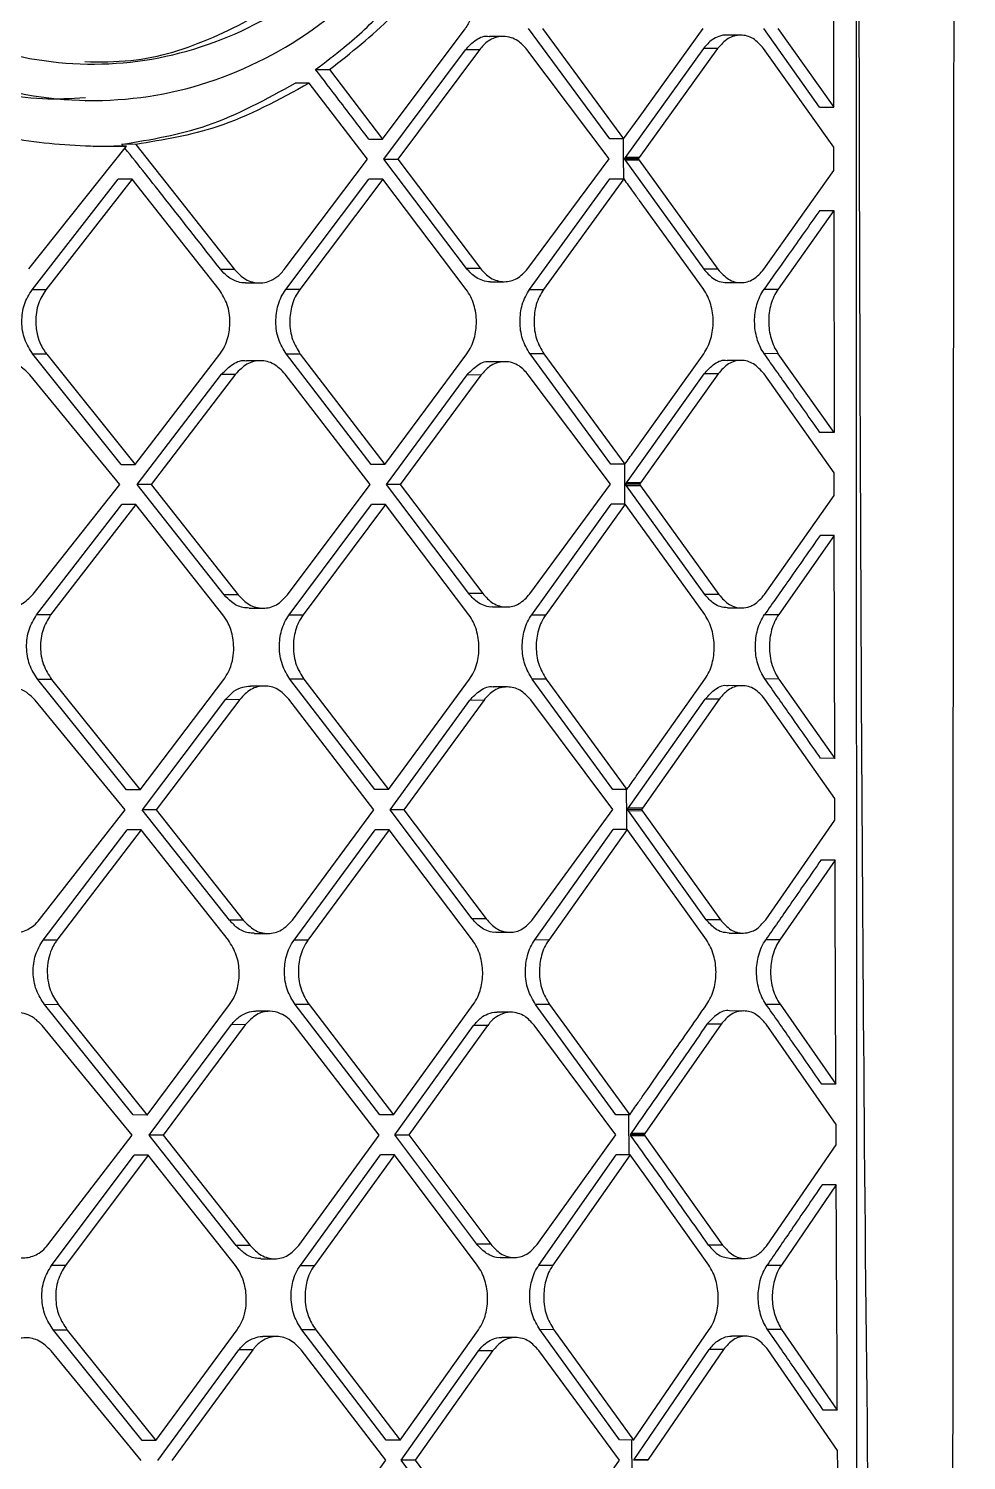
# Model space of a CAD drawing. Extents: x 526 to 610, y 679 to 808.
# Drawn here: x 538.277 to 539.306, y 743.391 to 744.962 of the extents above; entities that cross this region are included whole.
import ezdxf

# ---------------------------------------------------------------- set-up
doc = ezdxf.new("R2010")
doc.units = 0
doc.header["$MEASUREMENT"] = 0
doc.layers.add('1', color=4, linetype='Continuous')

# ---------------------------------------------------------------- blocks, each defined once
blk = doc.blocks.new('JETSETTER LX')
at = {"layer": '1', "color": 3, "linetype": 'Continuous', "lineweight": 25}
for p, q in [((13.0579, 48.656), (13.0583, 45.747)), ((13.0333, 47.9987), (13.0333, 48.2419)), ((12.5385, 47.9635), (12.629, 48.0847)), ((12.6709, 48.0762), (12.6556, 48.0762)), ((12.7876, 47.9637), (12.6987, 48.0848)), ((12.714, 48.0848), (12.8029, 47.9637)), ((12.8198, 47.9871), (12.8901, 48.0849)), ((12.9313, 48.0775), (12.9159, 48.0776)), ((13.0179, 47.9987), (12.9567, 48.085)), ((12.9721, 48.0849), (13.0333, 47.9987)), ((12.54, 47.9416), (12.6293, 48.0616)), ((12.6446, 48.0615), (12.5553, 47.9415)), ((12.6446, 48.0615), (12.6293, 48.0616)), ((12.787, 47.9417), (12.6968, 48.0619)), ((12.8905, 48.0629), (12.8046, 47.9432)), ((12.9059, 48.0629), (12.8199, 47.9432)), ((12.9059, 48.0629), (12.8905, 48.0629)), ((13.0334, 47.9546), (12.9564, 48.0629)), ((12.4649, 48.0399), (12.4802, 48.0398)), ((12.4802, 48.0398), (12.5385, 47.9635)), ((12.458, 48.0249), (12.4427, 48.025)), ((12.522, 47.9415), (12.458, 48.0249)), ((12.2123, 48.0056), (12.2281, 48.0059)), ((13.0179, 47.9987), (13.0333, 47.9987)), ((12.8029, 47.9637), (12.8198, 47.9871)), ((12.5233, 47.9635), (12.5385, 47.9635)), ((12.8029, 47.9637), (12.7876, 47.9637)), ((12.1503, 47.821), (12.2577, 47.9558)), ((12.2425, 47.9559), (12.2577, 47.9558)), ((12.2542, 47.9558), (12.2526, 47.9578)), ((12.2679, 47.9577), (12.2526, 47.9578)), ((12.2679, 47.9577), (12.3761, 47.8203)), ((13.0334, 47.9291), (13.0334, 47.9546)), ((12.4305, 47.8203), (12.522, 47.9415)), ((12.6304, 47.8216), (12.54, 47.9416)), ((12.54, 47.9416), (12.5553, 47.9415)), ((12.5553, 47.9415), (12.6457, 47.8216)), ((12.6977, 47.8213), (12.787, 47.9417)), ((12.8046, 47.9432), (12.8035, 47.9417)), ((12.8035, 47.9417), (12.8046, 47.9403)), ((12.8189, 47.9417), (12.8036, 47.9417)), ((12.8199, 47.9432), (12.8046, 47.9432)), ((12.8046, 47.9403), (12.8909, 47.8206)), ((12.82, 47.9402), (12.8046, 47.9403)), ((12.8199, 47.9432), (12.8189, 47.9417)), ((12.8189, 47.9417), (12.82, 47.9402)), ((12.82, 47.9402), (12.9063, 47.8206)), ((12.9567, 47.8206), (13.0334, 47.9291)), ((12.154, 47.7982), (12.2485, 47.9194)), ((12.2637, 47.9194), (12.1692, 47.7982)), ((12.2637, 47.9194), (12.2485, 47.9194)), ((12.3593, 47.7983), (12.2637, 47.9194)), ((12.4323, 47.7983), (12.5235, 47.9195)), ((12.5388, 47.9195), (12.4476, 47.7983)), ((12.5388, 47.9195), (12.5235, 47.9195)), ((12.6303, 47.7984), (12.5388, 47.9195)), ((12.6998, 47.7985), (12.7877, 47.9197)), ((12.803, 47.9197), (12.7151, 47.7985)), ((12.7877, 47.9197), (12.803, 47.9197)), ((12.8201, 47.8962), (12.8906, 47.7986)), ((13.0334, 47.8851), (12.9723, 47.7987)), ((13.018, 47.8852), (13.0334, 47.8851)), ((13.0334, 47.8851), (13.0337, 47.6413)), ((12.3761, 47.8203), (12.3609, 47.8203)), ((12.6457, 47.8216), (12.6304, 47.8216)), ((12.9063, 47.8206), (12.8909, 47.8206)), ((12.3881, 47.8057), (12.4034, 47.8056)), ((12.6566, 47.807), (12.6719, 47.807)), ((12.9161, 47.806), (12.9314, 47.806)), ((12.1692, 47.7982), (12.154, 47.7982)), ((12.4476, 47.7983), (12.4323, 47.7983)), ((12.6998, 47.7985), (12.7151, 47.7985)), ((12.9569, 47.7987), (12.9723, 47.7987)), ((12.2518, 47.6064), (12.1548, 47.7275)), ((12.17, 47.7275), (12.1548, 47.7275)), ((12.17, 47.7275), (12.2671, 47.6063)), ((12.2671, 47.6063), (12.36, 47.7275)), ((12.5259, 47.6065), (12.4329, 47.7276)), ((12.4482, 47.7276), (12.4329, 47.7276)), ((12.4482, 47.7276), (12.5411, 47.6065)), ((12.5411, 47.6065), (12.6308, 47.7277)), ((12.7889, 47.6067), (12.7002, 47.7278)), ((12.7155, 47.7277), (12.7002, 47.7278)), ((12.7155, 47.7277), (12.8042, 47.6067)), ((12.8212, 47.6303), (12.8908, 47.7279)), ((12.9724, 47.7279), (12.957, 47.728)), ((13.0337, 47.6413), (12.9724, 47.7279)), ((12.4045, 47.7202), (12.3892, 47.7202)), ((12.6726, 47.7192), (12.6573, 47.7192)), ((12.9318, 47.7205), (12.9164, 47.7206)), ((12.2502, 47.5843), (12.1516, 47.7046)), ((12.2693, 47.5844), (12.3619, 47.7056)), ((12.3772, 47.7055), (12.2846, 47.5844)), ((12.3619, 47.7056), (12.3772, 47.7055)), ((12.5248, 47.5845), (12.4315, 47.7056)), ((12.5426, 47.5845), (12.6311, 47.7046)), ((12.6464, 47.7045), (12.5579, 47.5845)), ((12.6464, 47.7045), (12.6311, 47.7046)), ((12.7885, 47.5847), (12.6983, 47.7049)), ((12.8061, 47.5864), (12.8912, 47.7059)), ((12.9065, 47.7059), (12.8214, 47.5864)), ((12.9065, 47.7059), (12.8912, 47.7059)), ((13.0337, 47.5973), (12.9569, 47.7059)), ((13.0337, 47.6413), (13.0183, 47.6414)), ((12.2518, 47.6064), (12.2671, 47.6063)), ((12.5411, 47.6065), (12.5259, 47.6065)), ((12.8042, 47.6067), (12.7889, 47.6067)), ((12.1552, 47.464), (12.2502, 47.5843)), ((12.3648, 47.4633), (12.2693, 47.5844)), ((12.2846, 47.5844), (12.2694, 47.5844)), ((12.2846, 47.5844), (12.3801, 47.4632)), ((12.4342, 47.4633), (12.5248, 47.5845)), ((12.633, 47.4646), (12.5426, 47.5845)), ((12.5579, 47.5845), (12.5426, 47.5845)), ((12.5579, 47.5845), (12.6483, 47.4646)), ((12.7, 47.4643), (12.7885, 47.5847)), ((12.8049, 47.5847), (12.8061, 47.5864)), ((12.8061, 47.583), (12.8049, 47.5847)), ((12.8202, 47.5847), (12.8049, 47.5847)), ((12.8214, 47.5864), (12.8061, 47.5864)), ((12.892, 47.4636), (12.8061, 47.583)), ((12.8214, 47.583), (12.8061, 47.583)), ((12.8214, 47.5864), (12.8202, 47.5847)), ((12.8202, 47.5847), (12.8214, 47.583)), ((12.8214, 47.583), (12.9073, 47.4636)), ((13.0338, 47.5725), (13.0337, 47.5973)), ((12.9574, 47.4636), (13.0338, 47.5725)), ((12.159, 47.4412), (12.2524, 47.5624)), ((12.2677, 47.5623), (12.1742, 47.4412)), ((12.2677, 47.5623), (12.2524, 47.5624)), ((12.3634, 47.4412), (12.2677, 47.5623)), ((12.436, 47.4413), (12.5263, 47.5625)), ((12.5416, 47.5625), (12.4513, 47.4413)), ((12.5416, 47.5625), (12.5263, 47.5625)), ((12.6331, 47.4414), (12.5416, 47.5625)), ((12.7021, 47.4415), (12.7891, 47.5627)), ((12.8045, 47.5627), (12.7174, 47.4415)), ((12.8045, 47.5627), (12.7891, 47.5627)), ((12.8216, 47.539), (12.8045, 47.5627)), ((12.8918, 47.4416), (12.8216, 47.539)), ((13.0339, 47.5285), (12.973, 47.4417)), ((13.0339, 47.5285), (13.0185, 47.5286)), ((13.0344, 47.2838), (13.0339, 47.5285)), ((12.3801, 47.4632), (12.3648, 47.4633)), ((12.6483, 47.4646), (12.633, 47.4646)), ((12.9073, 47.4636), (12.892, 47.4636)), ((12.1742, 47.4412), (12.159, 47.4412)), ((12.392, 47.4487), (12.4073, 47.4486)), ((12.436, 47.4413), (12.4513, 47.4413)), ((12.659, 47.45), (12.6743, 47.45)), ((12.7021, 47.4415), (12.7174, 47.4415)), ((12.917, 47.449), (12.9324, 47.449)), ((12.9576, 47.4417), (12.973, 47.4417)), ((12.2574, 47.2494), (12.1602, 47.3705)), ((12.1754, 47.3704), (12.1602, 47.3705)), ((12.1754, 47.3704), (12.2727, 47.2493)), ((12.2727, 47.2493), (12.3645, 47.3705)), ((12.4088, 47.3632), (12.3935, 47.3632)), ((12.5299, 47.2495), (12.4369, 47.3706)), ((12.4522, 47.3706), (12.4369, 47.3706)), ((12.4522, 47.3706), (12.5451, 47.2495)), ((12.5451, 47.2495), (12.6338, 47.3707)), ((12.7911, 47.2497), (12.7026, 47.3708)), ((12.7179, 47.3707), (12.7026, 47.3708)), ((12.7179, 47.3707), (12.8065, 47.2497)), ((12.8232, 47.2734), (12.8921, 47.3709)), ((12.9329, 47.3635), (12.9175, 47.3636)), ((12.9732, 47.3709), (12.9578, 47.371)), ((12.9732, 47.3709), (13.0345, 47.2838)), ((12.256, 47.2273), (12.1573, 47.3476)), ((12.275, 47.2274), (12.3664, 47.3486)), ((12.3817, 47.3485), (12.2902, 47.2273)), ((12.3664, 47.3486), (12.3817, 47.3485)), ((12.529, 47.2275), (12.4358, 47.3486)), ((12.5466, 47.2275), (12.6341, 47.3476)), ((12.6494, 47.3475), (12.5619, 47.2275)), ((12.6494, 47.3475), (12.6341, 47.3476)), ((12.6754, 47.3622), (12.6601, 47.3622)), ((12.7909, 47.2276), (12.701, 47.3479)), ((12.8082, 47.2294), (12.8924, 47.3489)), ((12.9078, 47.3489), (12.8235, 47.2293)), ((12.9078, 47.3489), (12.8924, 47.3489)), ((13.0346, 47.2397), (12.9578, 47.3489)), ((13.0344, 47.2838), (13.019, 47.2839)), ((12.2727, 47.2493), (12.2574, 47.2494)), ((12.5451, 47.2495), (12.5299, 47.2495)), ((12.8065, 47.2497), (12.7911, 47.2497)), ((13.0347, 47.216), (13.0346, 47.2397)), ((12.1622, 47.1069), (12.256, 47.2273)), ((12.3705, 47.1063), (12.2749, 47.2274)), ((12.2902, 47.2273), (12.275, 47.2274)), ((12.2902, 47.2273), (12.3857, 47.1062)), ((12.4396, 47.1063), (12.529, 47.2275)), ((12.6368, 47.1076), (12.5466, 47.2275)), ((12.5619, 47.2275), (12.5466, 47.2275)), ((12.5619, 47.2275), (12.6521, 47.1076)), ((12.7034, 47.1073), (12.7909, 47.2276)), ((12.807, 47.2277), (12.8082, 47.2294)), ((12.8082, 47.2261), (12.807, 47.2277)), ((12.8224, 47.2277), (12.807, 47.2277)), ((12.8235, 47.2293), (12.8082, 47.2294)), ((12.8936, 47.1066), (12.8082, 47.2261)), ((12.8235, 47.226), (12.8082, 47.2261)), ((12.8235, 47.2293), (12.8224, 47.2277)), ((12.8224, 47.2277), (12.8235, 47.226)), ((12.8235, 47.226), (12.909, 47.1066)), ((12.4413, 47.0843), (12.5304, 47.2055)), ((12.5457, 47.2055), (12.4566, 47.0843)), ((12.5457, 47.2055), (12.5304, 47.2055)), ((12.6371, 47.0844), (12.5457, 47.2055)), ((12.7054, 47.0845), (12.7914, 47.2057)), ((12.8068, 47.2057), (12.7207, 47.0844)), ((12.8068, 47.2057), (12.7914, 47.2057)), ((12.8238, 47.182), (12.8068, 47.2057)), ((12.9587, 47.1066), (13.0347, 47.216)), ((12.166, 47.0842), (12.2583, 47.2054)), ((12.2735, 47.2053), (12.1813, 47.0841)), ((12.2735, 47.2053), (12.2583, 47.2054)), ((12.3693, 47.0842), (12.2735, 47.2053)), ((12.8937, 47.0846), (12.8238, 47.182)), ((13.0348, 47.1721), (12.9742, 47.0846)), ((13.0348, 47.1721), (13.0193, 47.1721)), ((12.3857, 47.1062), (12.3705, 47.1063)), ((12.6521, 47.1076), (12.6368, 47.1076)), ((12.909, 47.1066), (12.8936, 47.1066)), ((12.1813, 47.0841), (12.166, 47.0842)), ((12.3975, 47.0917), (12.4129, 47.0916)), ((12.4566, 47.0843), (12.4413, 47.0843)), ((12.6627, 47.093), (12.678, 47.0929)), ((12.7207, 47.0844), (12.7054, 47.0845)), ((12.9185, 47.092), (12.9339, 47.092)), ((12.9742, 47.0846), (12.9588, 47.0847)), ((12.265, 46.8924), (12.1677, 47.0135)), ((12.1829, 47.0134), (12.1677, 47.0135)), ((12.1829, 47.0134), (12.2802, 46.8923)), ((12.2802, 46.8923), (12.3707, 47.0135)), ((12.4147, 47.0062), (12.3995, 47.0062)), ((12.5353, 46.8925), (12.4426, 47.0136)), ((12.4578, 47.0136), (12.4426, 47.0136)), ((12.4578, 47.0136), (12.5506, 46.8925)), ((12.5506, 46.8925), (12.638, 47.0137)), ((12.6793, 47.0052), (12.664, 47.0052)), ((12.7942, 46.8927), (12.7062, 47.0138)), ((12.7215, 47.0137), (12.7062, 47.0138)), ((12.7215, 47.0137), (12.8096, 46.8926)), ((12.9346, 47.0065), (12.9191, 47.0066)), ((12.959, 47.014), (12.9745, 47.0139)), ((12.9745, 47.0139), (13.0357, 46.9262)), ((12.2638, 46.8703), (12.165, 46.9906)), ((12.2825, 46.8704), (12.3727, 46.9916)), ((12.3879, 46.9915), (12.2978, 46.8703)), ((12.3879, 46.9915), (12.3727, 46.9916)), ((12.5347, 46.8704), (12.4416, 46.9915)), ((12.552, 46.8705), (12.6383, 46.9906)), ((12.6536, 46.9905), (12.5673, 46.8705)), ((12.6536, 46.9905), (12.6383, 46.9906)), ((12.7942, 46.8706), (12.7048, 46.9909)), ((12.9097, 46.9919), (12.8263, 46.872)), ((12.9097, 46.9919), (12.8943, 46.9919)), ((13.0359, 46.8821), (12.9592, 46.9919)), ((13.0357, 46.9262), (13.0202, 46.9262)), ((12.2802, 46.8923), (12.265, 46.8924)), ((12.5506, 46.8925), (12.5353, 46.8925)), ((12.8096, 46.8926), (12.7942, 46.8927)), ((13.036, 46.8597), (13.0359, 46.8821)), ((12.1714, 46.7499), (12.2638, 46.8703)), ((12.378, 46.7493), (12.2825, 46.8704)), ((12.2978, 46.8703), (12.2825, 46.8704)), ((12.2978, 46.8703), (12.3932, 46.7492)), ((12.4466, 46.7492), (12.5347, 46.8704)), ((12.6418, 46.7506), (12.552, 46.8705)), ((12.552, 46.8705), (12.5673, 46.8705)), ((12.5673, 46.8705), (12.6572, 46.7505)), ((12.708, 46.7502), (12.7942, 46.8706)), ((12.8109, 46.872), (12.81, 46.8707)), ((12.81, 46.8707), (12.8109, 46.8694)), ((12.8254, 46.8707), (12.81, 46.8707)), ((12.8263, 46.872), (12.8109, 46.872)), ((12.8263, 46.8694), (12.8109, 46.8694)), ((12.8263, 46.872), (12.8254, 46.8707)), ((12.8254, 46.8707), (12.8263, 46.8694)), ((12.8263, 46.8694), (12.9114, 46.7496)), ((12.1752, 46.7271), (12.2661, 46.8483)), ((12.2813, 46.8483), (12.1905, 46.7271)), ((12.2813, 46.8483), (12.2661, 46.8483)), ((12.3771, 46.7272), (12.2813, 46.8483)), ((12.4483, 46.7273), (12.5361, 46.8485)), ((12.5514, 46.8485), (12.4636, 46.7272)), ((12.5514, 46.8485), (12.5361, 46.8485)), ((12.6424, 46.7274), (12.5514, 46.8485)), ((12.7098, 46.7275), (12.7946, 46.8487)), ((12.81, 46.8486), (12.7252, 46.7274)), ((12.81, 46.8486), (12.7946, 46.8487)), ((12.8267, 46.8254), (12.81, 46.8486)), ((12.9605, 46.7496), (13.036, 46.8597)), ((12.8963, 46.7276), (12.8267, 46.8254)), ((13.0361, 46.8158), (12.9759, 46.7276)), ((13.0361, 46.8158), (13.0207, 46.8158)), ((12.6572, 46.7505), (12.6418, 46.7506)), ((12.3932, 46.7492), (12.3779, 46.7493)), ((12.4048, 46.7346), (12.4202, 46.7346)), ((12.6675, 46.736), (12.6829, 46.7359)), ((12.9114, 46.7496), (12.896, 46.7496)), ((12.9206, 46.735), (12.936, 46.735)), ((12.1905, 46.7271), (12.1752, 46.7272)), ((12.4483, 46.7273), (12.4636, 46.7272)), ((12.7099, 46.7275), (12.7252, 46.7274)), ((12.9604, 46.7277), (12.9759, 46.7276)), ((12.2746, 46.5353), (12.1773, 46.6564)), ((12.1925, 46.6564), (12.1773, 46.6564)), ((12.1925, 46.6564), (12.2898, 46.5353)), ((12.2898, 46.5353), (12.3788, 46.6565)), ((12.5423, 46.5355), (12.4499, 46.6566)), ((12.4652, 46.6565), (12.4499, 46.6566)), ((12.4652, 46.6565), (12.5576, 46.5354)), ((12.5576, 46.5354), (12.6436, 46.6567)), ((12.7982, 46.5357), (12.7109, 46.6568)), ((12.7262, 46.6567), (12.7109, 46.6568)), ((12.7262, 46.6567), (12.8137, 46.5356)), ((12.8293, 46.5584), (12.8969, 46.6569)), ((12.9762, 46.6569), (12.9608, 46.657)), ((12.9762, 46.6569), (13.0373, 46.5683)), ((12.4224, 46.6491), (12.4072, 46.6492)), ((12.6845, 46.6482), (12.6691, 46.6482)), ((12.9368, 46.6495), (12.9214, 46.6496)), ((12.2736, 46.5133), (12.1749, 46.6335)), ((12.292, 46.5133), (12.3807, 46.6345)), ((12.396, 46.6345), (12.3073, 46.5133)), ((12.396, 46.6345), (12.3807, 46.6345)), ((12.5419, 46.5134), (12.4492, 46.6345)), ((12.5589, 46.5135), (12.6438, 46.6335)), ((12.6591, 46.6335), (12.5742, 46.5134)), ((12.6591, 46.6335), (12.6438, 46.6335)), ((12.7985, 46.5136), (12.7098, 46.6339)), ((12.8144, 46.5144), (12.8969, 46.6349)), ((12.9123, 46.6349), (12.8298, 46.5144)), ((12.9123, 46.6349), (12.8969, 46.6349)), ((13.0376, 46.5242), (12.9612, 46.6349)), ((13.0373, 46.5683), (13.0219, 46.5684)), ((12.2898, 46.5353), (12.2746, 46.5353)), ((12.5576, 46.5354), (12.5423, 46.5355)), ((12.8137, 46.5356), (12.7982, 46.5357)), ((12.8144, 46.5144), (12.8298, 46.5144)), ((12.8293, 46.5136), (12.8298, 46.5144)), ((13.0377, 46.5035), (13.0376, 46.5242)), ((12.4554, 46.3922), (12.5419, 46.5134)), ((12.6482, 46.3936), (12.5589, 46.5135)), ((12.5742, 46.5134), (12.5589, 46.5135)), ((12.5742, 46.5134), (12.6636, 46.3935)), ((12.7138, 46.3932), (12.7985, 46.5136)), ((12.8293, 46.5136), (12.8138, 46.5137)), ((12.8298, 46.5129), (12.8293, 46.5136))]:
    blk.add_line(p, q, dxfattribs=at)
at = {"layer": '1', "color": 3, "linetype": 'Continuous', "lineweight": 25, "flags": 128}
blk.add_lwpolyline([(12.8137, 46.5356), (12.8224, 46.5484), (12.8293, 46.5584)], dxfattribs=at)
at = {"layer": '1', "color": 3, "linetype": 'Continuous', "lineweight": 25}
for points, knots in [([(13.1617, 43.6583), (13.1622, 43.8718), (13.1631, 44.3019), (13.1636, 44.9309), (13.164, 45.5277), (13.1641, 46.0716), (13.1642, 46.6131), (13.1644, 47.1644), (13.1649, 47.7379), (13.1655, 48.2141), (13.1661, 48.5971), (13.1667, 48.8903), (13.1673, 49.1848), (13.168, 49.4959), (13.1689, 49.8389), (13.17, 50.2232), (13.1714, 50.6654), (13.173, 51.1684), (13.1747, 51.7351), (13.1764, 52.3521), (13.1781, 52.9987), (13.1786, 53.4397), (13.1789, 53.6583)], [0, 0, 0, 0, 0.064043, 0.129021, 0.188699, 0.243093, 0.292193, 0.351147, 0.408463, 0.464243, 0.494021, 0.523342, 0.552206, 0.582377, 0.616662, 0.655095, 0.69768, 0.749323, 0.805999, 0.867696, 0.934431, 1, 1, 1, 1]), ([(12.2124, 48.0087), (12.1967, 48.0078), (12.1475, 48.0049), (12.0641, 48.0267), (11.9671, 48.0724), (11.8783, 48.1418), (11.8016, 48.231), (11.7402, 48.3363), (11.6972, 48.4538), (11.6742, 48.579), (11.6725, 48.707), (11.6919, 48.8332), (11.7317, 48.9526), (11.7901, 49.0606), (11.8645, 49.153), (11.9514, 49.2266), (12.0473, 49.2772), (12.1384, 49.3044), (12.1958, 49.3031), (12.2195, 49.3026)], [0, 0, 0, 0, 0.028922, 0.090897, 0.152511, 0.21447, 0.276246, 0.33802, 0.399967, 0.461588, 0.523573, 0.585246, 0.647105, 0.709014, 0.77071, 0.832684, 0.894287, 0.956243, 1, 1, 1, 1]), ([(12.657, 48.9726), (12.6744, 48.921), (12.7092, 48.8178), (12.7219, 48.6461), (12.7043, 48.4767), (12.6544, 48.3189), (12.5753, 48.1842), (12.4712, 48.0818), (12.3485, 48.0187), (12.2149, 47.9985), (12.0789, 48.0229), (11.9499, 48.0906), (11.8378, 48.197), (11.7517, 48.3346), (11.6981, 48.4939), (11.6816, 48.6642), (11.7029, 48.8339), (11.7609, 48.9915), (11.8505, 49.1261), (11.9646, 49.2289), (12.0948, 49.2923), (12.2313, 49.3123), (12.3646, 49.2878), (12.485, 49.2197), (12.5878, 49.1149), (12.6339, 49.02), (12.657, 48.9726)], [0, 0, 0, 0, 0.041607, 0.083241, 0.124868, 0.166463, 0.208051, 0.249701, 0.291426, 0.333201, 0.37497, 0.4167, 0.458391, 0.500024, 0.541607, 0.583193, 0.624799, 0.666416, 0.708056, 0.749714, 0.791382, 0.833124, 0.874939, 0.916728, 0.958401, 1, 1, 1, 1]), ([(12.6309, 48.9532), (12.6473, 48.9047), (12.6801, 48.8078), (12.6921, 48.6467), (12.6756, 48.4876), (12.6285, 48.3395), (12.5539, 48.2132), (12.4559, 48.1171), (12.3405, 48.0579), (12.215, 48.0389), (12.0874, 48.0619), (11.9665, 48.1254), (11.8616, 48.2252), (11.7811, 48.3543), (11.731, 48.5038), (11.7155, 48.6637), (11.7355, 48.8229), (11.7897, 48.9708), (11.8735, 49.0972), (11.9804, 49.1936), (12.1023, 49.2531), (12.2304, 49.2718), (12.3556, 49.2488), (12.4689, 49.185), (12.5657, 49.0866), (12.6091, 48.9976), (12.6309, 48.9532)], [0, 0, 0, 0, 0.04161, 0.083271, 0.124923, 0.166513, 0.208078, 0.24971, 0.291446, 0.33324, 0.375013, 0.41673, 0.458406, 0.500035, 0.541625, 0.583217, 0.624828, 0.666452, 0.708096, 0.749746, 0.791398, 0.83314, 0.874969, 0.916762, 0.958421, 1, 1, 1, 1]), ([(12.2117, 48.0485), (12.2286, 48.0483), (12.277, 48.0478), (12.3541, 48.0725), (12.4387, 48.1194), (12.5135, 48.1884), (12.5761, 48.2749), (12.624, 48.3765), (12.6563, 48.4884), (12.6718, 48.6068), (12.6702, 48.7269), (12.6526, 48.8453), (12.6271, 48.9174), (12.6143, 48.9534)], [0, 0, 0, 0, 0.050834, 0.145589, 0.240741, 0.33531, 0.430428, 0.52525, 0.620073, 0.714865, 0.809776, 0.904986, 1, 1, 1, 1]), ([(13.06, 48.6569), (13.0609, 48.0575), (13.0622, 47.1359), (13.083, 45.4752), (13.1001, 44.4141), (13.112, 43.6751)], [0, 0, 0, 0, 0.360925, 0.55487, 1, 1, 1, 1]), ([(12.4649, 48.0399), (12.4754, 48.0478), (12.5016, 48.0675), (12.5459, 48.1089), (12.576, 48.1474), (12.5932, 48.1694)], [0, 0, 0, 0, 0.222556, 0.555921, 1, 1, 1, 1]), ([(12.6085, 48.1694), (12.6122, 48.1681), (12.6188, 48.1658), (12.6274, 48.1579), (12.634, 48.1479), (12.6384, 48.1354), (12.6403, 48.1219), (12.6393, 48.1084), (12.6357, 48.0953), (12.6313, 48.0883), (12.629, 48.0847)], [0, 0, 0, 0, 0.1383694, 0.2498106, 0.3792541, 0.4995899, 0.624592, 0.7495439, 0.8695992, 1, 1, 1, 1]), ([(12.6293, 48.0616), (12.6331, 48.0655), (12.6405, 48.0733), (12.6507, 48.0775), (12.6555, 48.0762), (12.6556, 48.0762)], [0, 0, 0, 0, 0.495278, 0.990557, 1, 1, 1, 1]), ([(12.6968, 48.0619), (12.6936, 48.0654), (12.6884, 48.0711), (12.6792, 48.0753), (12.6706, 48.0767), (12.6621, 48.0752), (12.6529, 48.0708), (12.6477, 48.0651), (12.6446, 48.0615)], [0, 0, 0, 0, 0.209224, 0.344643, 0.50033, 0.654975, 0.789936, 1, 1, 1, 1]), ([(12.9159, 48.0776), (12.9159, 48.0776), (12.913, 48.0781), (12.9076, 48.0765), (12.8986, 48.0724), (12.8936, 48.0665), (12.8905, 48.0629)], [0, 0, 0, 0, 0.003137, 0.310326, 0.579133, 1, 1, 1, 1]), ([(12.9564, 48.0629), (12.9528, 48.067), (12.9454, 48.0752), (12.9312, 48.0787), (12.917, 48.0752), (12.9096, 48.067), (12.9059, 48.0629)], [0, 0, 0, 0, 0.249849, 0.499863, 0.749972, 1, 1, 1, 1]), ([(12.5233, 47.9635), (12.5124, 47.9778), (12.493, 48.0032), (12.4735, 48.0287), (12.4649, 48.0399)], [0, 0, 0, 0, 0.56, 1, 1, 1, 1]), ([(12.2526, 47.9578), (12.2843, 47.963), (12.3508, 47.974), (12.4112, 48.0075), (12.4427, 48.025)], [0, 0, 0, 0, 0.477458, 1, 1, 1, 1]), ([(12.458, 48.0249), (12.4248, 48.0067), (12.3642, 47.9733), (12.2979, 47.9626), (12.2679, 47.9577)], [0, 0, 0, 0, 0.547786, 1, 1, 1, 1]), ([(12.2237, 47.9553), (12.1936, 47.9567), (12.1309, 47.9597), (12.0697, 47.9823), (12.038, 47.994)], [0, 0, 0, 0, 0.480997, 1, 1, 1, 1]), ([(12.8025, 47.9637), (12.8025, 47.9563), (12.8025, 47.9417), (12.8026, 47.927), (12.8026, 47.9197)], [0, 0, 0, 0, 0.499665, 1, 1, 1, 1]), ([(12.2211, 47.9555), (12.2232, 47.9556), (12.2304, 47.9557), (12.2375, 47.9558), (12.2425, 47.9559)], [0, 0, 0, 0, 0.301446, 1, 1, 1, 1]), ([(12.2577, 47.9558), (12.2514, 47.9557), (12.2401, 47.9555), (12.2287, 47.9554), (12.2237, 47.9553)], [0, 0, 0, 0, 0.56, 1, 1, 1, 1]), ([(12.3609, 47.8203), (12.3408, 47.846), (12.306, 47.8904), (12.2708, 47.9348), (12.2559, 47.9535)], [0, 0, 0, 0, 0.577861, 1, 1, 1, 1]), ([(12.803, 47.9197), (12.8063, 47.9152), (12.812, 47.9074), (12.8176, 47.8995), (12.8201, 47.8962)], [0, 0, 0, 0, 0.569205, 1, 1, 1, 1]), ([(13.018, 47.8852), (13.0066, 47.869), (12.9863, 47.8402), (12.9659, 47.8114), (12.9569, 47.7987)], [0, 0, 0, 0, 0.56, 1, 1, 1, 1]), ([(12.3881, 47.8057), (12.3881, 47.8057), (12.3854, 47.8053), (12.3783, 47.807), (12.3687, 47.8114), (12.3631, 47.8177), (12.3609, 47.8203)], [0, 0, 0, 0, 0.000414, 0.268719, 0.701879, 1, 1, 1, 1]), ([(12.3761, 47.8203), (12.3799, 47.8163), (12.3858, 47.8102), (12.3955, 47.8064), (12.4058, 47.8049), (12.4168, 47.8078), (12.4256, 47.8143), (12.4292, 47.8187), (12.4305, 47.8203)], [0, 0, 0, 0, 0.237648, 0.366007, 0.500379, 0.749461, 0.910533, 1, 1, 1, 1]), ([(12.6566, 47.807), (12.6565, 47.807), (12.6538, 47.8065), (12.6485, 47.8081), (12.6392, 47.8118), (12.6338, 47.8178), (12.6304, 47.8216)], [0, 0, 0, 0, 0.002404, 0.287665, 0.549313, 1, 1, 1, 1]), ([(12.6457, 47.8216), (12.6492, 47.8177), (12.6548, 47.8117), (12.6641, 47.8078), (12.6739, 47.8063), (12.6864, 47.8092), (12.6939, 47.8172), (12.6977, 47.8213)], [0, 0, 0, 0, 0.234072, 0.363555, 0.501018, 0.750413, 1, 1, 1, 1]), ([(12.8909, 47.8206), (12.8941, 47.817), (12.8991, 47.8112), (12.9081, 47.8068), (12.9133, 47.8063), (12.9161, 47.806)], [0, 0, 0, 0, 0.433224, 0.701381, 1, 1, 1, 1]), ([(12.9063, 47.8206), (12.91, 47.8165), (12.9174, 47.8083), (12.9315, 47.8048), (12.9457, 47.8083), (12.953, 47.8165), (12.9567, 47.8206)], [0, 0, 0, 0, 0.249762, 0.499759, 0.749903, 1, 1, 1, 1]), ([(12.1692, 47.7982), (12.1661, 47.7933), (12.1614, 47.7858), (12.1585, 47.7732), (12.1576, 47.7614), (12.1592, 47.749), (12.163, 47.7384), (12.1668, 47.7317), (12.1692, 47.7286), (12.17, 47.7275)], [0, 0, 0, 0, 0.237128, 0.365272, 0.499454, 0.689013, 0.835727, 0.939429, 1, 1, 1, 1]), ([(12.36, 47.7275), (12.3619, 47.7304), (12.3656, 47.7359), (12.3698, 47.7478), (12.3718, 47.7634), (12.369, 47.7827), (12.3626, 47.793), (12.3593, 47.7983)], [0, 0, 0, 0, 0.146209, 0.278513, 0.500508, 0.746311, 1, 1, 1, 1]), ([(12.4329, 47.7276), (12.4298, 47.7327), (12.4234, 47.743), (12.4205, 47.7627), (12.4227, 47.7788), (12.4271, 47.7906), (12.4305, 47.7957), (12.4323, 47.7983)], [0, 0, 0, 0, 0.247223, 0.49948, 0.737302, 0.86567, 1, 1, 1, 1]), ([(12.4476, 47.7983), (12.4458, 47.7957), (12.4424, 47.7906), (12.438, 47.7789), (12.4357, 47.7627), (12.4387, 47.743), (12.445, 47.7327), (12.4482, 47.7276)], [0, 0, 0, 0, 0.132811, 0.26066, 0.500424, 0.75321, 1, 1, 1, 1]), ([(12.6308, 47.7277), (12.6325, 47.7303), (12.6358, 47.7355), (12.6402, 47.7472), (12.6423, 47.7632), (12.6399, 47.7791), (12.6354, 47.7908), (12.632, 47.7958), (12.6303, 47.7984)], [0, 0, 0, 0, 0.134355, 0.262578, 0.499664, 0.742302, 0.869395, 1, 1, 1, 1]), ([(12.7002, 47.7278), (12.6971, 47.733), (12.691, 47.7433), (12.6884, 47.7631), (12.6905, 47.7792), (12.6949, 47.7909), (12.6981, 47.7959), (12.6998, 47.7985)], [0, 0, 0, 0, 0.252874, 0.49957, 0.741231, 0.868599, 1, 1, 1, 1]), ([(12.7151, 47.7985), (12.7135, 47.7959), (12.7102, 47.7909), (12.7059, 47.7792), (12.7037, 47.7631), (12.7064, 47.7433), (12.7124, 47.733), (12.7155, 47.7277)], [0, 0, 0, 0, 0.1307, 0.257814, 0.500295, 0.747463, 1, 1, 1, 1]), ([(12.8908, 47.7279), (12.8924, 47.7305), (12.8956, 47.7355), (12.8998, 47.7473), (12.902, 47.7633), (12.8997, 47.7793), (12.8954, 47.791), (12.8922, 47.796), (12.8906, 47.7986)], [0, 0, 0, 0, 0.132016, 0.259537, 0.500221, 0.742006, 0.869086, 1, 1, 1, 1]), ([(12.957, 47.728), (12.9554, 47.7305), (12.9523, 47.7355), (12.948, 47.7472), (12.9457, 47.7633), (12.9479, 47.7794), (12.9522, 47.7911), (12.9553, 47.7961), (12.9569, 47.7987)], [0, 0, 0, 0, 0.129474, 0.25603, 0.499543, 0.742092, 0.869233, 1, 1, 1, 1]), ([(12.9723, 47.7987), (12.9707, 47.7961), (12.9676, 47.7911), (12.9633, 47.7793), (12.9611, 47.7633), (12.9634, 47.7472), (12.9677, 47.7355), (12.9708, 47.7305), (12.9724, 47.7279)], [0, 0, 0, 0, 0.130836, 0.257959, 0.500215, 0.743595, 0.870274, 1, 1, 1, 1]), ([(13.0183, 47.6414), (13.0069, 47.6575), (12.9865, 47.6864), (12.9661, 47.7153), (12.957, 47.728)], [0, 0, 0, 0, 0.56, 1, 1, 1, 1]), ([(12.3619, 47.7056), (12.3659, 47.7095), (12.3737, 47.7174), (12.3843, 47.7215), (12.3892, 47.7202), (12.3892, 47.7202)], [0, 0, 0, 0, 0.498289, 0.996577, 1, 1, 1, 1]), ([(12.6311, 47.7046), (12.6348, 47.7085), (12.6423, 47.7163), (12.6524, 47.7205), (12.6572, 47.7192), (12.6573, 47.7192)], [0, 0, 0, 0, 0.4952531, 0.9905062, 1, 1, 1, 1]), ([(12.6983, 47.7049), (12.6951, 47.7085), (12.6899, 47.7142), (12.6806, 47.7184), (12.6721, 47.7197), (12.6635, 47.7181), (12.6544, 47.7136), (12.6494, 47.7079), (12.6464, 47.7045)], [0, 0, 0, 0, 0.214762, 0.348835, 0.500428, 0.660733, 0.797561, 1, 1, 1, 1]), ([(12.8912, 47.7059), (12.8948, 47.7099), (12.902, 47.7177), (12.9118, 47.7219), (12.9164, 47.7206), (12.9164, 47.7206)], [0, 0, 0, 0, 0.498254, 0.996509, 1, 1, 1, 1]), ([(12.9569, 47.7059), (12.9532, 47.71), (12.9458, 47.7182), (12.9317, 47.7217), (12.9176, 47.7182), (12.9102, 47.71), (12.9065, 47.7059)], [0, 0, 0, 0, 0.249834, 0.499853, 0.749967, 1, 1, 1, 1]), ([(12.8042, 47.6067), (12.8074, 47.6111), (12.8131, 47.619), (12.8187, 47.6269), (12.8212, 47.6303)], [0, 0, 0, 0, 0.56, 1, 1, 1, 1]), ([(12.8038, 47.6067), (12.8038, 47.5993), (12.8039, 47.5847), (12.804, 47.57), (12.804, 47.5627)], [0, 0, 0, 0, 0.498877, 1, 1, 1, 1]), ([(13.0185, 47.5286), (13.0071, 47.5124), (12.9869, 47.4834), (12.9665, 47.4544), (12.9576, 47.4417)], [0, 0, 0, 0, 0.56, 1, 1, 1, 1]), ([(12.0991, 47.4643), (12.1013, 47.462), (12.1054, 47.4575), (12.1149, 47.4516), (12.1275, 47.4485), (12.143, 47.4518), (12.1511, 47.4599), (12.1552, 47.464)], [0, 0, 0, 0, 0.134277, 0.262692, 0.50091, 0.744188, 1, 1, 1, 1]), ([(12.392, 47.4488), (12.3897, 47.4489), (12.383, 47.4493), (12.3733, 47.454), (12.3673, 47.4605), (12.3648, 47.4633)], [0, 0, 0, 0, 0.227962, 0.6713, 1, 1, 1, 1]), ([(12.3801, 47.4632), (12.3839, 47.4593), (12.3898, 47.4532), (12.3995, 47.4493), (12.4097, 47.448), (12.4226, 47.451), (12.4304, 47.4592), (12.4342, 47.4633)], [0, 0, 0, 0, 0.239375, 0.367532, 0.500988, 0.750318, 1, 1, 1, 1]), ([(12.659, 47.45), (12.659, 47.45), (12.6563, 47.4494), (12.6511, 47.4511), (12.6418, 47.4548), (12.6364, 47.4608), (12.633, 47.4646)], [0, 0, 0, 0, 0.001732, 0.284573, 0.545528, 1, 1, 1, 1]), ([(12.6483, 47.4646), (12.6518, 47.4607), (12.6574, 47.4547), (12.6667, 47.4507), (12.6764, 47.4493), (12.6888, 47.4522), (12.6963, 47.4602), (12.7, 47.4643)], [0, 0, 0, 0, 0.2355179, 0.3646837, 0.5011352, 0.7504821, 1, 1, 1, 1]), ([(12.917, 47.4491), (12.9143, 47.4493), (12.9091, 47.4498), (12.9002, 47.4541), (12.8951, 47.46), (12.892, 47.4636)], [0, 0, 0, 0, 0.293999, 0.561854, 1, 1, 1, 1]), ([(12.9073, 47.4636), (12.911, 47.4595), (12.9184, 47.4513), (12.9308, 47.4482), (12.94, 47.4498), (12.9488, 47.4539), (12.9538, 47.4595), (12.9574, 47.4636)], [0, 0, 0, 0, 0.249436, 0.499162, 0.659054, 0.75015, 1, 1, 1, 1]), ([(12.3645, 47.3705), (12.3668, 47.3742), (12.3712, 47.3811), (12.3746, 47.3935), (12.3755, 47.4051), (12.3743, 47.4182), (12.3704, 47.4309), (12.3655, 47.4382), (12.3634, 47.4412)], [0, 0, 0, 0, 0.181448, 0.34684, 0.496153, 0.629368, 0.84666, 1, 1, 1, 1]), ([(12.4369, 47.3706), (12.4338, 47.3757), (12.4274, 47.386), (12.4244, 47.4056), (12.4265, 47.4216), (12.4308, 47.4334), (12.4342, 47.4387), (12.436, 47.4413)], [0, 0, 0, 0, 0.246043, 0.499572, 0.733972, 0.863156, 1, 1, 1, 1]), ([(12.4513, 47.4413), (12.4495, 47.4386), (12.4461, 47.4335), (12.4418, 47.4217), (12.4397, 47.4056), (12.4427, 47.3859), (12.449, 47.3756), (12.4522, 47.3706)], [0, 0, 0, 0, 0.135216, 0.263852, 0.50037, 0.754079, 1, 1, 1, 1]), ([(12.6338, 47.3707), (12.6355, 47.3733), (12.6388, 47.3785), (12.643, 47.3902), (12.6451, 47.4062), (12.6427, 47.4221), (12.6381, 47.4338), (12.6348, 47.4389), (12.6331, 47.4414)], [0, 0, 0, 0, 0.135033, 0.26346, 0.499555, 0.743258, 0.870124, 1, 1, 1, 1]), ([(12.7026, 47.3708), (12.6996, 47.376), (12.6935, 47.3863), (12.6908, 47.4061), (12.6929, 47.4221), (12.6972, 47.4339), (12.7004, 47.4389), (12.7021, 47.4415)], [0, 0, 0, 0, 0.252355, 0.4995483, 0.7403524, 0.8679402, 1, 1, 1, 1]), ([(12.7174, 47.4415), (12.7157, 47.4389), (12.7125, 47.4338), (12.7082, 47.4221), (12.7061, 47.4061), (12.7088, 47.3863), (12.7149, 47.3759), (12.7179, 47.3707)], [0, 0, 0, 0, 0.1315, 0.258861, 0.500203, 0.748014, 1, 1, 1, 1]), ([(12.8921, 47.3709), (12.8937, 47.3735), (12.8969, 47.3785), (12.9011, 47.3903), (12.9032, 47.4063), (12.9009, 47.4223), (12.8966, 47.434), (12.8934, 47.439), (12.8918, 47.4416)], [0, 0, 0, 0, 0.132268, 0.25987, 0.500236, 0.742346, 0.869335, 1, 1, 1, 1]), ([(12.9578, 47.371), (12.9562, 47.3735), (12.9531, 47.3785), (12.9488, 47.3902), (12.9465, 47.4063), (12.9487, 47.4224), (12.9529, 47.4341), (12.956, 47.4391), (12.9576, 47.4417)], [0, 0, 0, 0, 0.129272, 0.255761, 0.499581, 0.741672, 0.868909, 1, 1, 1, 1]), ([(12.973, 47.4417), (12.9714, 47.4391), (12.9683, 47.434), (12.9641, 47.4223), (12.9628, 47.4126), (12.9628, 47.403), (12.9633, 47.3959), (12.9657, 47.3854), (12.9695, 47.3768), (12.9722, 47.3725), (12.9732, 47.3709)], [0, 0, 0, 0, 0.13094, 0.258068, 0.499612, 0.499695, 0.624656, 0.769742, 0.920027, 1, 1, 1, 1]), ([(12.3664, 47.3486), (12.3693, 47.3518), (12.3748, 47.3578), (12.3844, 47.3625), (12.3907, 47.3629), (12.3935, 47.3631)], [0, 0, 0, 0, 0.37752, 0.718523, 1, 1, 1, 1]), ([(12.6341, 47.3476), (12.6378, 47.3515), (12.6452, 47.3593), (12.6552, 47.3634), (12.66, 47.3622), (12.6601, 47.3622)], [0, 0, 0, 0, 0.495311, 0.990622, 1, 1, 1, 1]), ([(12.8924, 47.3489), (12.896, 47.3529), (12.9031, 47.3607), (12.9129, 47.3649), (12.9175, 47.3636), (12.9175, 47.3636)], [0, 0, 0, 0, 0.498254, 0.996509, 1, 1, 1, 1]), ([(13.019, 47.2839), (13.0076, 47.3001), (12.9873, 47.3292), (12.9668, 47.3582), (12.9578, 47.371)], [0, 0, 0, 0, 0.56, 1, 1, 1, 1]), ([(12.1573, 47.3476), (12.1543, 47.3506), (12.1487, 47.3564), (12.1389, 47.3609), (12.1296, 47.3623), (12.1193, 47.361), (12.1093, 47.3562), (12.1036, 47.3499), (12.1013, 47.3472)], [0, 0, 0, 0, 0.180521, 0.345253, 0.494173, 0.627261, 0.845096, 1, 1, 1, 1]), ([(12.8065, 47.2497), (12.8096, 47.2541), (12.8152, 47.262), (12.8208, 47.2699), (12.8232, 47.2734)], [0, 0, 0, 0, 0.5599995, 1, 1, 1, 1]), ([(12.8057, 47.2497), (12.8058, 47.2424), (12.8059, 47.2277), (12.806, 47.213), (12.806, 47.2057)], [0, 0, 0, 0, 0.498079, 1, 1, 1, 1]), ([(13.0193, 47.1721), (13.008, 47.1558), (12.9879, 47.1267), (12.9676, 47.0975), (12.9588, 47.0847)], [0, 0, 0, 0, 0.56, 1, 1, 1, 1]), ([(13.0357, 46.9262), (13.0357, 46.9274), (13.0357, 46.9309), (13.0356, 46.9425), (13.0355, 46.9822), (13.0352, 47.0607), (13.0349, 47.1311), (13.0348, 47.1721)], [0, 0, 0, 0, 0.014823, 0.043268, 0.141024, 0.5, 1, 1, 1, 1]), ([(12.1065, 47.1073), (12.1086, 47.105), (12.1126, 47.1006), (12.122, 47.0946), (12.1347, 47.0914), (12.1472, 47.0944), (12.1563, 47.1002), (12.1602, 47.1047), (12.1622, 47.1069)], [0, 0, 0, 0, 0.130735, 0.257868, 0.500261, 0.739742, 0.867403, 1, 1, 1, 1]), ([(12.3975, 47.0918), (12.3954, 47.0919), (12.3889, 47.0922), (12.3792, 47.0967), (12.3731, 47.1034), (12.3705, 47.1063)], [0, 0, 0, 0, 0.211107, 0.658713, 1, 1, 1, 1]), ([(12.3857, 47.1062), (12.3896, 47.1023), (12.3955, 47.0962), (12.4052, 47.0923), (12.4153, 47.091), (12.4281, 47.094), (12.4357, 47.1022), (12.4396, 47.1063)], [0, 0, 0, 0, 0.239967, 0.368006, 0.501074, 0.750364, 1, 1, 1, 1]), ([(12.6627, 47.093), (12.6627, 47.093), (12.66, 47.0924), (12.6548, 47.0941), (12.6457, 47.0977), (12.6402, 47.1038), (12.6368, 47.1076)], [0, 0, 0, 0, 0.001163, 0.282463, 0.542998, 1, 1, 1, 1]), ([(12.6521, 47.1076), (12.6556, 47.1036), (12.6612, 47.0976), (12.6704, 47.0937), (12.6801, 47.0923), (12.6923, 47.0952), (12.6997, 47.1032), (12.7034, 47.1073)], [0, 0, 0, 0, 0.236457, 0.365422, 0.501228, 0.750545, 1, 1, 1, 1]), ([(12.9185, 47.0921), (12.9158, 47.0923), (12.9107, 47.0928), (12.9019, 47.0971), (12.8968, 47.103), (12.8936, 47.1066)], [0, 0, 0, 0, 0.292438, 0.559904, 1, 1, 1, 1]), ([(12.909, 47.1066), (12.9127, 47.1025), (12.92, 47.0943), (12.9325, 47.0912), (12.9416, 47.0929), (12.9503, 47.0969), (12.9551, 47.1025), (12.9587, 47.1066)], [0, 0, 0, 0, 0.249373, 0.499119, 0.663157, 0.750128, 1, 1, 1, 1]), ([(12.1813, 47.0841), (12.1804, 47.0829), (12.1781, 47.0798), (12.1747, 47.073), (12.1713, 47.0625), (12.1701, 47.0499), (12.1715, 47.0377), (12.1751, 47.0251), (12.1799, 47.0179), (12.1829, 47.0134)], [0, 0, 0, 0, 0.062338, 0.166485, 0.312329, 0.499714, 0.646961, 0.779493, 1, 1, 1, 1]), ([(12.3707, 47.0135), (12.3726, 47.0164), (12.3762, 47.022), (12.3803, 47.0339), (12.382, 47.0496), (12.379, 47.0687), (12.3726, 47.0791), (12.3693, 47.0842)], [0, 0, 0, 0, 0.149014, 0.282224, 0.500369, 0.750145, 1, 1, 1, 1]), ([(12.4426, 47.0136), (12.4394, 47.0187), (12.4331, 47.0289), (12.43, 47.0484), (12.4319, 47.0645), (12.4361, 47.0763), (12.4395, 47.0816), (12.4413, 47.0843)], [0, 0, 0, 0, 0.244821, 0.498515, 0.730592, 0.860738, 1, 1, 1, 1]), ([(12.4566, 47.0843), (12.4548, 47.0816), (12.4515, 47.0764), (12.4473, 47.0646), (12.4456, 47.0517), (12.4468, 47.039), (12.4499, 47.0263), (12.4547, 47.0186), (12.4578, 47.0136)], [0, 0, 0, 0, 0.136987, 0.266095, 0.4997, 0.628336, 0.754836, 1, 1, 1, 1]), ([(12.638, 47.0137), (12.6397, 47.0163), (12.643, 47.0215), (12.6471, 47.0333), (12.6492, 47.0492), (12.6467, 47.0651), (12.6421, 47.0768), (12.6388, 47.0819), (12.6371, 47.0844)], [0, 0, 0, 0, 0.135568, 0.264157, 0.499477, 0.74404, 0.870718, 1, 1, 1, 1]), ([(12.7062, 47.0138), (12.7031, 47.019), (12.6971, 47.0293), (12.6943, 47.049), (12.6964, 47.0651), (12.7005, 47.0768), (12.7037, 47.0819), (12.7054, 47.0845)], [0, 0, 0, 0, 0.251611, 0.499637, 0.739038, 0.866938, 1, 1, 1, 1]), ([(12.7207, 47.0844), (12.7191, 47.0819), (12.7159, 47.0768), (12.7117, 47.0651), (12.7097, 47.049), (12.7124, 47.0293), (12.7185, 47.0189), (12.7215, 47.0137)], [0, 0, 0, 0, 0.13223, 0.259817, 0.500136, 0.748424, 1, 1, 1, 1]), ([(12.8941, 47.0139), (12.8957, 47.0165), (12.8989, 47.0215), (12.903, 47.0333), (12.9051, 47.0493), (12.9028, 47.0653), (12.8985, 47.077), (12.8953, 47.082), (12.8937, 47.0846)], [0, 0, 0, 0, 0.13251, 0.260198, 0.50031, 0.742674, 0.869567, 1, 1, 1, 1]), ([(12.959, 47.014), (12.9575, 47.0165), (12.9544, 47.0215), (12.9501, 47.0332), (12.9478, 47.0493), (12.9499, 47.0654), (12.9541, 47.0771), (12.9572, 47.0821), (12.9588, 47.0847)], [0, 0, 0, 0, 0.129122, 0.255545, 0.499536, 0.741234, 0.86858, 1, 1, 1, 1]), ([(12.9742, 47.0846), (12.9726, 47.0821), (12.9695, 47.077), (12.9654, 47.0653), (12.9632, 47.0492), (12.9655, 47.0331), (12.9698, 47.0214), (12.9729, 47.0165), (12.9745, 47.0139)], [0, 0, 0, 0, 0.131147, 0.258379, 0.500319, 0.744343, 0.870813, 1, 1, 1, 1]), ([(12.165, 46.9906), (12.1622, 46.9934), (12.1569, 46.9989), (12.1477, 47.0035), (12.1388, 47.0052), (12.1284, 47.0044), (12.1179, 46.9999), (12.112, 46.9931), (12.1094, 46.9902)], [0, 0, 0, 0, 0.169969, 0.327146, 0.47152, 0.603084, 0.826915, 1, 1, 1, 1]), ([(12.3727, 46.9916), (12.3754, 46.9946), (12.3805, 47.0005), (12.3898, 47.0049), (12.3962, 47.0066), (12.3993, 47.0062), (12.3995, 47.0061)], [0, 0, 0, 0, 0.358922, 0.686597, 0.982974, 1, 1, 1, 1]), ([(12.4416, 46.9915), (12.4392, 46.9943), (12.4347, 46.9993), (12.4253, 47.0047), (12.4137, 47.0072), (12.3997, 47.0038), (12.3919, 46.9956), (12.3879, 46.9915)], [0, 0, 0, 0, 0.158305, 0.29475, 0.501311, 0.750812, 1, 1, 1, 1]), ([(12.6383, 46.9906), (12.6409, 46.9937), (12.6455, 46.9992), (12.6544, 47.0038), (12.6605, 47.0057), (12.6639, 47.0052), (12.664, 47.0052)], [0, 0, 0, 0, 0.362675, 0.643331, 0.98967, 1, 1, 1, 1]), ([(12.7048, 46.9909), (12.7015, 46.9945), (12.6961, 47.0004), (12.687, 47.0044), (12.6778, 47.0058), (12.6681, 47.0035), (12.6603, 46.9982), (12.656, 46.9937), (12.6542, 46.9913), (12.6537, 46.9906), (12.6536, 46.9905)], [0, 0, 0, 0, 0.221443, 0.353893, 0.500547, 0.710557, 0.863981, 0.96052, 0.995484, 1, 1, 1, 1]), ([(12.8259, 46.916), (12.8343, 46.9281), (12.8571, 46.9607), (12.8798, 46.9933), (12.8941, 47.0139)], [0, 0, 0, 0, 0.370314, 1, 1, 1, 1]), ([(12.9191, 47.0066), (12.9191, 47.0066), (12.9146, 47.0078), (12.9051, 47.0037), (12.8979, 46.9959), (12.8943, 46.9919)], [0, 0, 0, 0, 0.002952, 0.500841, 1, 1, 1, 1]), ([(13.0202, 46.9262), (13.0089, 46.9426), (12.9886, 46.9718), (12.9681, 47.0011), (12.959, 47.014)], [0, 0, 0, 0, 0.56, 1, 1, 1, 1]), ([(12.8943, 46.9919), (12.8788, 46.9695), (12.851, 46.9296), (12.8231, 46.8896), (12.8109, 46.872)], [0, 0, 0, 0, 0.56, 1, 1, 1, 1]), ([(12.8096, 46.8926), (12.8126, 46.897), (12.8181, 46.9048), (12.8235, 46.9126), (12.8259, 46.916)], [0, 0, 0, 0, 0.5599996, 1, 1, 1, 1]), ([(12.8083, 46.8927), (12.8083, 46.8854), (12.8084, 46.8707), (12.8085, 46.856), (12.8086, 46.8487)], [0, 0, 0, 0, 0.497463, 1, 1, 1, 1]), ([(12.896, 46.7496), (12.8802, 46.772), (12.8521, 46.8119), (12.8235, 46.8518), (12.8109, 46.8694)], [0, 0, 0, 0, 0.56, 1, 1, 1, 1]), ([(13.0207, 46.8158), (13.0094, 46.7994), (12.9893, 46.77), (12.9692, 46.7406), (12.9604, 46.7277)], [0, 0, 0, 0, 0.56, 1, 1, 1, 1]), ([(13.0373, 46.5683), (13.0373, 46.5726), (13.0373, 46.5852), (13.0371, 46.6265), (13.0366, 46.7046), (13.0363, 46.7745), (13.0361, 46.8158)], [0, 0, 0, 0, 0.051966, 0.152621, 0.5, 1, 1, 1, 1]), ([(12.1161, 46.7502), (12.1203, 46.7461), (12.1287, 46.738), (12.1441, 46.7345), (12.1564, 46.7374), (12.1655, 46.7431), (12.1694, 46.7476), (12.1714, 46.7499)], [0, 0, 0, 0, 0.253873, 0.499654, 0.736078, 0.864725, 1, 1, 1, 1]), ([(12.6675, 46.736), (12.6675, 46.736), (12.6649, 46.7353), (12.6597, 46.7371), (12.6507, 46.7407), (12.6453, 46.7467), (12.6418, 46.7506)], [0, 0, 0, 0, 0.00486, 0.284355, 0.543662, 1, 1, 1, 1]), ([(12.6572, 46.7505), (12.6606, 46.7467), (12.666, 46.7408), (12.6751, 46.7368), (12.6804, 46.7359), (12.6834, 46.7359), (12.6848, 46.736), (12.6893, 46.7364), (12.6981, 46.7393), (12.7044, 46.7462), (12.708, 46.7502)], [0, 0, 0, 0, 0.229217, 0.359837, 0.500844, 0.50861, 0.523106, 0.572282, 0.750861, 1, 1, 1, 1]), ([(12.4048, 46.7348), (12.4028, 46.7349), (12.3964, 46.7351), (12.3867, 46.7397), (12.3806, 46.7463), (12.3779, 46.7493)], [0, 0, 0, 0, 0.206002, 0.654927, 1, 1, 1, 1]), ([(12.3932, 46.7492), (12.397, 46.7452), (12.4029, 46.7391), (12.4126, 46.7353), (12.4226, 46.7339), (12.4353, 46.737), (12.4428, 46.7451), (12.4466, 46.7492)], [0, 0, 0, 0, 0.240017, 0.368066, 0.501139, 0.7504, 1, 1, 1, 1]), ([(12.896, 46.7496), (12.8996, 46.7454), (12.9069, 46.737), (12.916, 46.7357), (12.9206, 46.735)], [0, 0, 0, 0, 0.501577, 1, 1, 1, 1]), ([(12.9114, 46.7496), (12.9151, 46.7455), (12.9223, 46.7373), (12.9356, 46.7339), (12.9446, 46.7361), (12.953, 46.7408), (12.957, 46.7455), (12.9605, 46.7496)], [0, 0, 0, 0, 0.249425, 0.49934, 0.719111, 0.749985, 1, 1, 1, 1]), ([(12.1773, 46.6564), (12.174, 46.6615), (12.1673, 46.6718), (12.1639, 46.6915), (12.166, 46.7115), (12.1721, 46.7219), (12.1752, 46.7272)], [0, 0, 0, 0, 0.246463, 0.496009, 0.748019, 1, 1, 1, 1]), ([(12.3788, 46.6565), (12.3811, 46.6602), (12.3854, 46.6672), (12.3886, 46.6797), (12.3893, 46.6915), (12.3879, 46.7046), (12.3838, 46.717), (12.379, 46.7243), (12.3771, 46.7272)], [0, 0, 0, 0, 0.184188, 0.351523, 0.501986, 0.635561, 0.851249, 1, 1, 1, 1]), ([(12.4499, 46.6566), (12.4467, 46.6616), (12.442, 46.6692), (12.4389, 46.6819), (12.4376, 46.6945), (12.4391, 46.7074), (12.4431, 46.7192), (12.4465, 46.7245), (12.4483, 46.7273)], [0, 0, 0, 0, 0.244238, 0.370431, 0.499, 0.729194, 0.859625, 1, 1, 1, 1]), ([(12.4636, 46.7273), (12.4618, 46.7245), (12.4585, 46.7193), (12.4544, 46.7075), (12.4529, 46.6946), (12.4541, 46.6819), (12.4572, 46.6692), (12.462, 46.6616), (12.4652, 46.6565)], [0, 0, 0, 0, 0.138252, 0.267774, 0.49968, 0.628362, 0.754899, 1, 1, 1, 1]), ([(12.6436, 46.6566), (12.6453, 46.6593), (12.6485, 46.6645), (12.6526, 46.6762), (12.6545, 46.6922), (12.652, 46.7081), (12.6474, 46.7199), (12.6441, 46.7248), (12.6424, 46.7274)], [0, 0, 0, 0, 0.135931, 0.264623, 0.499402, 0.744619, 0.871157, 1, 1, 1, 1]), ([(12.7109, 46.6568), (12.7078, 46.662), (12.7018, 46.6723), (12.699, 46.692), (12.701, 46.708), (12.7051, 46.7198), (12.7082, 46.7249), (12.7098, 46.7275)], [0, 0, 0, 0, 0.251281, 0.499664, 0.738165, 0.866275, 1, 1, 1, 1]), ([(12.7252, 46.7274), (12.7236, 46.7248), (12.7204, 46.7198), (12.7164, 46.708), (12.7144, 46.692), (12.7172, 46.6722), (12.7232, 46.6619), (12.7262, 46.6567)], [0, 0, 0, 0, 0.132844, 0.260619, 0.500074, 0.748677, 1, 1, 1, 1]), ([(12.8969, 46.6569), (12.8985, 46.6594), (12.9016, 46.6645), (12.9056, 46.6763), (12.9076, 46.6923), (12.9053, 46.7083), (12.901, 46.72), (12.8979, 46.725), (12.8963, 46.7276)], [0, 0, 0, 0, 0.132717, 0.260477, 0.500377, 0.742931, 0.869744, 1, 1, 1, 1]), ([(12.9608, 46.657), (12.9592, 46.6595), (12.9562, 46.6645), (12.9519, 46.6762), (12.9496, 46.6922), (12.9517, 46.7083), (12.9558, 46.7201), (12.9588, 46.7251), (12.9604, 46.7277)], [0, 0, 0, 0, 0.129018, 0.255399, 0.499563, 0.740831, 0.868268, 1, 1, 1, 1]), ([(12.9759, 46.7276), (12.9743, 46.7251), (12.9712, 46.72), (12.9672, 46.7083), (12.9651, 46.6921), (12.9676, 46.6733), (12.9732, 46.662), (12.9759, 46.6574), (12.9762, 46.6569)], [0, 0, 0, 0, 0.131805, 0.259314, 0.500729, 0.750146, 0.973901, 1, 1, 1, 1]), ([(13.0219, 46.5684), (13.0105, 46.5849), (12.9903, 46.6144), (12.9698, 46.644), (12.9608, 46.657)], [0, 0, 0, 0, 0.56, 1, 1, 1, 1]), ([(12.1749, 46.6335), (12.1707, 46.6376), (12.1624, 46.6456), (12.1469, 46.649), (12.1345, 46.6459), (12.1255, 46.64), (12.1217, 46.6355), (12.1197, 46.6332)], [0, 0, 0, 0, 0.250838, 0.49968, 0.739123, 0.867011, 1, 1, 1, 1]), ([(12.3807, 46.6345), (12.3834, 46.6376), (12.3884, 46.6434), (12.3974, 46.6478), (12.4038, 46.6495), (12.407, 46.6491), (12.4072, 46.6491)], [0, 0, 0, 0, 0.354433, 0.678879, 0.973294, 1, 1, 1, 1]), ([(12.4492, 46.6345), (12.4455, 46.6384), (12.4397, 46.6445), (12.4301, 46.6484), (12.42, 46.6499), (12.4088, 46.6468), (12.4007, 46.6403), (12.3972, 46.636), (12.3963, 46.6349), (12.3961, 46.6346), (12.396, 46.6345), (12.396, 46.6345), (12.396, 46.6345), (12.396, 46.6345)], [0, 0, 0, 0, 0.235478, 0.364519, 0.500771, 0.749786, 0.936633, 0.983828, 0.995793, 0.998866, 0.999676, 0.999964, 1, 1, 1, 1]), ([(12.6438, 46.6336), (12.6462, 46.6365), (12.6506, 46.6419), (12.6593, 46.6467), (12.6655, 46.6487), (12.669, 46.6482), (12.6691, 46.6482)], [0, 0, 0, 0, 0.340192, 0.626273, 0.989116, 1, 1, 1, 1]), ([(12.7098, 46.6339), (12.7063, 46.6377), (12.7009, 46.6436), (12.6917, 46.6475), (12.6821, 46.6488), (12.67, 46.6457), (12.6627, 46.6376), (12.6591, 46.6335)], [0, 0, 0, 0, 0.232222, 0.362319, 0.501439, 0.750836, 1, 1, 1, 1]), ([(12.8969, 46.6349), (12.8997, 46.6384), (12.9044, 46.6441), (12.9129, 46.6483), (12.9183, 46.65), (12.9213, 46.6495), (12.9214, 46.6495)], [0, 0, 0, 0, 0.402861, 0.673543, 0.989892, 1, 1, 1, 1]), ([(12.9612, 46.6349), (12.9576, 46.639), (12.9504, 46.6472), (12.9367, 46.6507), (12.923, 46.6472), (12.9159, 46.639), (12.9123, 46.6349)], [0, 0, 0, 0, 0.24961, 0.499688, 0.749943, 1, 1, 1, 1]), ([(12.8115, 46.5356), (12.8116, 46.5284), (12.8117, 46.5137), (12.8119, 46.499), (12.8119, 46.4916)], [0, 0, 0, 0, 0.497042, 1, 1, 1, 1])]:
    blk.add_open_spline(points, degree=3, knots=knots, dxfattribs=at)
for points in [[(12.4802, 48.0398), (12.5035, 48.0581), (12.5502, 48.0948), (12.589, 48.1445), (12.6085, 48.1694)], [(12.1548, 47.7275), (12.1515, 47.7327), (12.1448, 47.743), (12.1419, 47.7629), (12.1444, 47.7827), (12.1508, 47.793), (12.154, 47.7982)], [(12.1516, 47.7046), (12.1475, 47.7086), (12.1393, 47.7167), (12.1235, 47.7201), (12.1078, 47.7165), (12.0995, 47.7083), (12.0954, 47.7043)], [(12.4315, 47.7056), (12.4276, 47.7097), (12.4197, 47.7179), (12.4044, 47.7214), (12.3891, 47.7178), (12.3812, 47.7097), (12.3772, 47.7055)], [(12.1602, 47.3705), (12.1568, 47.3756), (12.1501, 47.386), (12.1471, 47.4058), (12.1495, 47.4257), (12.1558, 47.436), (12.159, 47.4412)], [(12.1742, 47.4412), (12.1711, 47.436), (12.1648, 47.4257), (12.1623, 47.4058), (12.1654, 47.3859), (12.1721, 47.3756), (12.1754, 47.3704)], [(12.4358, 47.3486), (12.4318, 47.3527), (12.424, 47.3609), (12.4087, 47.3644), (12.3935, 47.3608), (12.3856, 47.3526), (12.3817, 47.3485)], [(12.9578, 47.3489), (12.9542, 47.353), (12.947, 47.3612), (12.9328, 47.3647), (12.9186, 47.3612), (12.9114, 47.353), (12.9078, 47.3489)], [(12.701, 47.3479), (12.6972, 47.3519), (12.6898, 47.36), (12.6751, 47.3633), (12.6605, 47.3598), (12.6531, 47.3516), (12.6494, 47.3475)], [(12.1677, 47.0135), (12.1643, 47.0186), (12.1575, 47.029), (12.1543, 47.0488), (12.1567, 47.0687), (12.1629, 47.079), (12.166, 47.0842)], [(12.9592, 46.9919), (12.9557, 46.996), (12.9486, 47.0042), (12.9345, 47.0077), (12.9204, 47.0042), (12.9133, 46.996), (12.9097, 46.9919)], [(12.1905, 46.7271), (12.1874, 46.7219), (12.1812, 46.7116), (12.179, 46.6917), (12.1823, 46.6719), (12.1891, 46.6615), (12.1925, 46.6564)]]:
    blk.add_open_spline(points, degree=3, dxfattribs=at)

msp = doc.modelspace()

# ---------------------------------------------------------------- block references
at = {"layer": '1'}
msp.add_blockref('JETSETTER LX', (526.127, 696.8772), dxfattribs=at)

doc.saveas('drawing.dxf')
